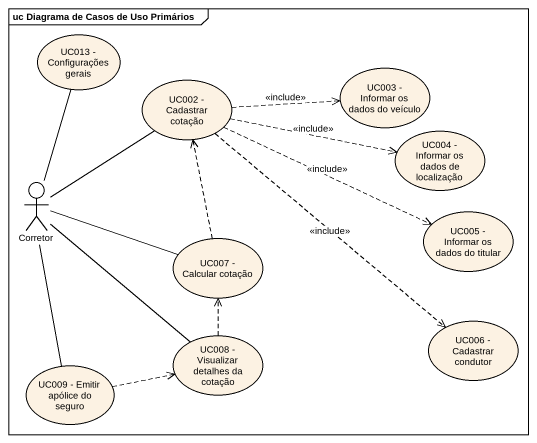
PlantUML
@startuml
mainframe uc Diagrama de Casos de Uso Primários
usecase "UC013 - Configurações gerais" as UC013_Configurações_gerais
usecase "UC002 - Cadastrar cotação" as UC002_Cadastrar_cotação
usecase "UC003 - Informar os dados do veículo" as UC003_Informar_os_dados_do
usecase "UC004 - Informar os dados de localização" as UC004_Informar_os_dados_de
actor Corretor
usecase "UC005 - Informar os dados do titular" as UC005_Informar_os_dados_do
usecase "UC007 - Calcular cotação" as UC007_Calcular_cotação
usecase "UC008 - Visualizar detalhes da cotação" as UC008_Visualizar_detalhes
usecase "UC006 - Cadastrar condutor" as UC006_Cadastrar_condutor
usecase "UC009 - Emitir apólice do seguro" as UC009_Emitir_apólice_do
UC002_Cadastrar_cotação .right.> UC003_Informar_os_dados_do : <<include>>
UC002_Cadastrar_cotação .right.> UC004_Informar_os_dados_de : <<include>>
UC002_Cadastrar_cotação .right.> UC005_Informar_os_dados_do : <<include>>
UC002_Cadastrar_cotação ..> UC006_Cadastrar_condutor : <<include>>
Corretor -up- UC013_Configurações_gerais
Corretor -up- UC002_Cadastrar_cotação
Corretor -right- UC007_Calcular_cotação
Corretor -- UC008_Visualizar_detalhes
Corretor -- UC009_Emitir_apólice_do
UC007_Calcular_cotação .up.> UC002_Cadastrar_cotação
UC008_Visualizar_detalhes .up.> UC007_Calcular_cotação
UC009_Emitir_apólice_do .right.> UC008_Visualizar_detalhes
@enduml
